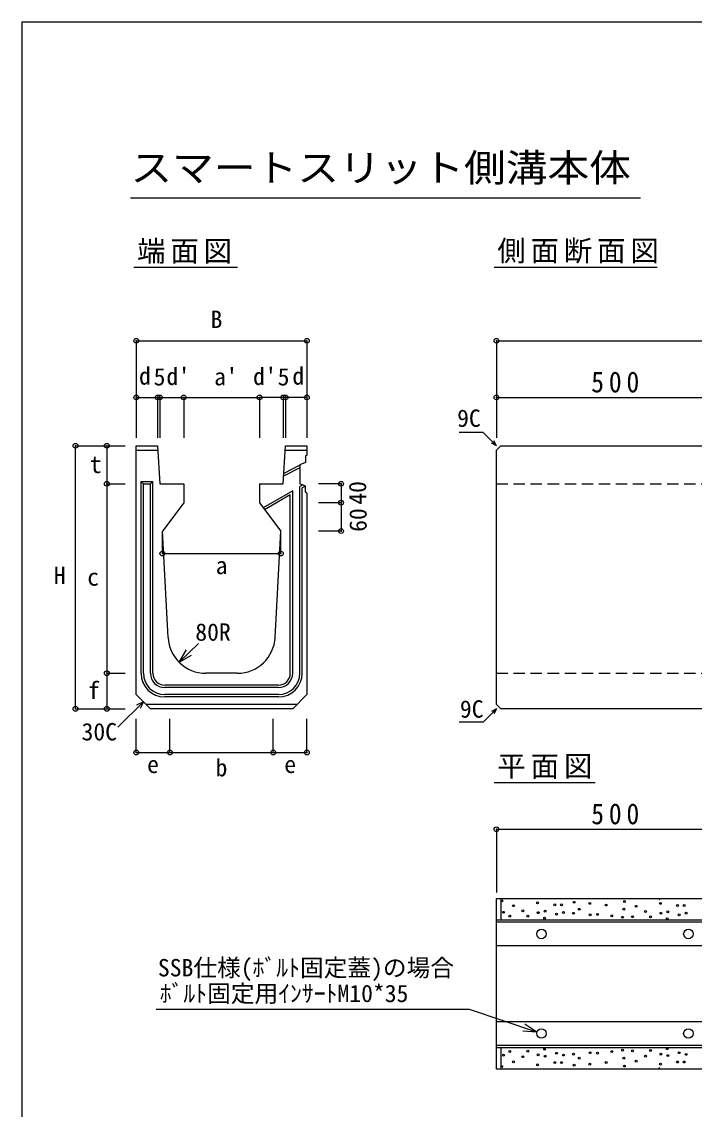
# Model space of a CAD drawing. Units: millimetres at full size, sheet at 1:20; details may follow other scales. Extents: x -10229 to 2612, y -1965 to 1806.
# Drawn here: x -2788 to -1369, y -489 to 1806 of the extents above; entities that cross this region are included whole.
import ezdxf
from ezdxf.enums import TextEntityAlignment as Align

# ---------------------------------------------------------------- set-up
doc = ezdxf.new("R2010")
doc.units = ezdxf.units.MM
doc.header["$LTSCALE"] = 20
doc.header["$PDMODE"] = 32
doc.header["$PDSIZE"] = 10
doc.linetypes.add('DASHED1', pattern=[1.8, 1.2, -0.6])
for name, color, linetype in [('0-1', 3, 'Continuous'), ('0-3', 7, 'Continuous'), ('0-4', 7, 'Continuous'), ('F-0', 2, 'Continuous')]:
    doc.layers.add(name, color=color, linetype=linetype)
doc.styles.add('ＭＳ ゴシック', font='')
doc.styles.get('ＭＳ ゴシック').set_extended_font_data('MS Gothic')

msp = doc.modelspace()

# ---------------------------------------------------------------- linework, layer by layer
at = {"layer": '0-1'}
for p, q in [((-2546.34, 386.3), (-2546.34, 911.3)), ((-2546.34, 911.3), (-2501.34, 911.3)), ((-2546.34, 902.3), (-2501.34, 902.3)), ((-2231.34, 911.3), (-2186.34, 911.3)), ((-2231.34, 902.3), (-2186.34, 902.3)), ((-2186.34, 911.3), (-2186.34, 891.3)), ((-1786.34, 902.3), (-1777.34, 911.3)), ((-1786.34, 365.3), (-1786.34, 902.3)), ((-1777.34, 911.3), (-1290.34, 911.3)), ((-2189.34, 876.3), (-2201.34, 871.3)), ((-2186.34, 891.3), (-2189.34, 889.3)), ((-2189.34, 889.3), (-2189.34, 876.3)), ((-2201.34, 864.48), (-2235.36, 846.95)), ((-2201.34, 870.11), (-2235, 852.76)), ((-2201.34, 871.3), (-2201.34, 831.3)), ((-2536.34, 431.3), (-2536.34, 836.3)), ((-2536.34, 836.3), (-2511.34, 836.3)), ((-2536.34, 836.3), (-2531.34, 831.3)), ((-2531.34, 831.3), (-2516.34, 831.3)), ((-2531.34, 431.3), (-2531.34, 831.3)), ((-2516.34, 831.3), (-2511.34, 836.3)), ((-2516.34, 431.3), (-2516.34, 831.3)), ((-2511.34, 431.3), (-2511.34, 836.3)), ((-2446.34, 831.3), (-2446.34, 791.3)), ((-2286.34, 831.3), (-2286.34, 791.3)), ((-2195.15, 828.72), (-2201.34, 825.15)), ((-2189.34, 826.3), (-2196.34, 822.26)), ((-2216.34, 816.5), (-2278.92, 780.44)), ((-2216.34, 431.3), (-2216.34, 816.5)), ((-2201.34, 431.3), (-2201.34, 825.15)), ((-2196.34, 431.3), (-2196.34, 822.26)), ((-2186.34, 811.3), (-2189.34, 813.3)), ((-2186.34, 811.3), (-2186.34, 386.3)), ((-2446.34, 791.3), (-2491.34, 731.3)), ((-2286.34, 791.3), (-2241.34, 731.3)), ((-2479.38, 507.03), (-2491.34, 731.3)), ((-2253.3, 507.03), (-2241.34, 731.3)), ((-2333.18, 431.3), (-2399.49, 431.3)), ((-2246.34, 406.3), (-2486.34, 406.3)), ((-2246.34, 401.3), (-2486.34, 401.3)), ((-2546.34, 386.3), (-2516.34, 356.3)), ((-2246.34, 386.3), (-2486.34, 386.3)), ((-2246.34, 381.3), (-2486.34, 381.3)), ((-2216.34, 356.3), (-2186.34, 386.3)), ((-2207.34, 365.3), (-2525.34, 365.3)), ((-2216.34, 356.3), (-2516.34, 356.3)), ((-1786.34, 365.3), (-1777.34, 356.3)), ((204.66, 356.3), (-1777.34, 356.3)), ((-1777.34, -43.7), (-1777.34, -88.7)), ((-1786.34, -88.7), (213.66, -88.7)), ((-1286.34, -93.7), (-1786.34, -93.7)), ((-1286.34, -143.7), (-1786.34, -143.7)), ((-1786.34, -303.7), (-1286.34, -303.7)), ((-1286.34, -353.7), (-1786.34, -353.7)), ((213.66, -358.7), (-1786.34, -358.7)), ((-1777.34, -358.7), (-1777.34, -403.7))]:
    msp.add_line(p, q, dxfattribs=at)
at = {"layer": '0-1', "linetype": 'DASHED1'}
for p, q in [((-1786.34, 831.3), (-786.34, 831.3)), ((-1786.34, 431.3), (-786.34, 431.3))]:
    msp.add_line(p, q, dxfattribs=at)
at = {"layer": '0-1'}
for points in [[(-2501.34, 911.3), (-2496.34, 831.3), (-2446.34, 831.3)], [(-2286.34, 831.3), (-2236.34, 831.3), (-2231.34, 911.3)], [(-2189.34, 813.3), (-2189.34, 826.3), (-2201.34, 831.3)], [(-2221.34, 431.3), (-2221.34, 807.85), (-2276.09, 776.3)]]:
    msp.add_lwpolyline(points, dxfattribs=at)
msp.add_lwpolyline([(-1786.34, -43.7), (213.66, -43.7), (213.66, -403.7), (-1786.34, -403.7)], close=True, dxfattribs=at)
for centre in [(-1691.34, -118.7), (-1381.34, -118.7), (-1691.34, -328.7), (-1381.34, -328.7)]:
    msp.add_circle(centre, 10, dxfattribs=at)
for centre, radius, start, end in [((-2399.49, 511.3), 80, 183.05288, 270), ((-2333.18, 511.3), 80, 270, 356.94712), ((-2486.34, 431.3), 50, 180, 270), ((-2486.34, 431.3), 45, 180, 270), ((-2486.34, 431.3), 30, 180, 270), ((-2486.34, 431.3), 25, 180, 270), ((-2246.34, 431.3), 30, 270, 0), ((-2246.34, 431.3), 45, 270, 0), ((-2246.34, 431.3), 50, 270, 0), ((-2246.34, 431.3), 25, 270, 0)]:
    msp.add_arc(centre, radius, start, end, dxfattribs=at)
at = {"layer": '0-3', "color": 2}
for p, q in [((-2558.68, 1434.72), (-1482.62, 1434.72)), ((-2551.52, 1287.89), (-2332.56, 1287.89)), ((-1791.52, 1287.89), (-1447.39, 1287.89)), ((-1791.42, 201.01), (-1578.13, 201.01))]:
    msp.add_line(p, q, dxfattribs=at)
at = {"layer": '0-3'}
for p, q in [((-2546.34, 1132.93), (-2186.34, 1132.93)), ((-2546.34, 1132.93), (-2546.34, 1013.33)), ((-2186.34, 1132.93), (-2186.34, 1013.33)), ((-1786.34, 1132.93), (213.66, 1132.93)), ((-1786.34, 1132.93), (-1786.34, 1013.33)), ((-2546.34, 1013.33), (-2501.34, 1013.33)), ((-2546.34, 1013.33), (-2546.34, 927.91)), ((-2501.34, 1013.33), (-2501.34, 927.91)), ((-2501.34, 1013.33), (-2496.34, 1013.33)), ((-2496.34, 1013.33), (-2496.34, 927.91)), ((-2496.34, 1013.33), (-2446.34, 1013.33)), ((-2496.34, 1013.33), (-2496.34, 927.91)), ((-2446.34, 1013.33), (-2446.34, 927.91)), ((-2446.34, 1013.33), (-2286.34, 1013.33)), ((-2446.34, 1013.33), (-2446.34, 927.91)), ((-2286.34, 1013.33), (-2286.34, 927.91)), ((-2236.34, 1013.33), (-2286.34, 1013.33)), ((-2286.34, 1013.33), (-2286.34, 927.91)), ((-2286.34, 1013.33), (-2286.34, 927.91)), ((-2231.34, 1013.33), (-2236.34, 1013.33)), ((-2236.34, 1013.33), (-2236.34, 927.91)), ((-2236.34, 1013.33), (-2236.34, 927.91)), ((-2186.34, 1013.33), (-2231.34, 1013.33)), ((-2231.34, 1013.33), (-2231.34, 927.91)), ((-2186.34, 1013.33), (-2186.34, 927.91)), ((-1786.34, 1013.33), (-1286.34, 1013.33)), ((-1786.34, 1013.33), (-1786.34, 927.91)), ((-1814.18, 939.14), (-1864.94, 939.14)), ((-1786.34, 911.3), (-1814.18, 939.14)), ((-1786.34, 911.3), (-1791.96, 921.76)), ((-2674.55, 356.3), (-2674.55, 911.3)), ((-2674.55, 911.3), (-2608.5, 911.3)), ((-2608.5, 911.3), (-2608.5, 831.3)), ((-2608.5, 911.3), (-2569.98, 911.3)), ((-1786.34, 911.3), (-1796.81, 916.92)), ((-2608.5, 831.3), (-2569.98, 831.3)), ((-2608.5, 831.3), (-2608.5, 431.3)), ((-2114.06, 831.3), (-2161.85, 831.3)), ((-2114.06, 831.3), (-2114.06, 791.3)), ((-2114.06, 791.3), (-2161.85, 791.3)), ((-2114.06, 791.3), (-2114.06, 731.3)), ((-2491.34, 683.94), (-2491.34, 731.3)), ((-2241.34, 683.94), (-2241.34, 731.3)), ((-2114.06, 731.3), (-2161.85, 731.3)), ((-2491.34, 683.94), (-2241.34, 683.94)), ((-2455.96, 455.08), (-2429.67, 469.53)), ((-2608.5, 431.3), (-2569.98, 431.3)), ((-2608.5, 431.3), (-2608.5, 356.3)), ((-2531.34, 371.3), (-2585.08, 317.56)), ((-2531.34, 371.3), (-2545.93, 364.21)), ((-2531.34, 371.3), (-2538.43, 356.7)), ((-2674.55, 356.3), (-2608.5, 356.3)), ((-2608.5, 356.3), (-2569.98, 356.3)), ((-1786.34, 356.3), (-1814.18, 328.45)), ((-1786.34, 356.3), (-1796.81, 350.67)), ((-1786.34, 356.3), (-1791.96, 345.83)), ((-2546.34, 264.2), (-2546.34, 335.01)), ((-2475.34, 264.2), (-2475.34, 335.01)), ((-2257.34, 264.2), (-2257.34, 335.01)), ((-2186.34, 264.2), (-2186.34, 335.01)), ((-1814.18, 328.45), (-1864.94, 328.45)), ((-2546.34, 264.2), (-2475.34, 264.2)), ((-2475.34, 264.2), (-2257.34, 264.2)), ((-2257.34, 264.2), (-2186.34, 264.2)), ((-1786.34, 102.11), (213.66, 102.11)), ((-1786.34, 102.11), (-1786.34, -30.86)), ((-1842.98, -278.39), (-2504.52, -278.39)), ((-1700.83, -325.56), (-1842.98, -278.39)), ((-1700.83, -325.56), (-1726.27, -309.23)), ((-1700.83, -325.56), (-1730.98, -323.43))]:
    msp.add_line(p, q, dxfattribs=at)
msp.add_lwpolyline([(-2415.29, 494.08), (-2455.96, 455.08), (-2440.42, 480.74)], dxfattribs=at)
for p in [(-2546.34, 1132.93), (-2186.34, 1132.93), (-1786.34, 1132.93), (-2546.34, 1013.33), (-2501.34, 1013.33), (-2496.34, 1013.33), (-2446.34, 1013.33), (-2286.34, 1013.33), (-2236.34, 1013.33), (-2231.34, 1013.33), (-2186.34, 1013.33), (-1786.34, 1013.33), (-2674.55, 911.3), (-2608.5, 911.3), (-2608.5, 831.3), (-2114.06, 831.3), (-2114.06, 791.3), (-2114.06, 731.3), (-2491.34, 683.94), (-2241.34, 683.94), (-2608.5, 431.3), (-2674.55, 356.3), (-2608.5, 356.3), (-2546.34, 264.2), (-2475.34, 264.2), (-2257.34, 264.2), (-2186.34, 264.2), (-1786.34, 102.11)]:
    msp.add_point(p, dxfattribs=at)
at = {"layer": '0-4', "color": 3, "linetype": 'DASHED1'}
for p, q in [((-1444.34, -43.7), (-1441.34, -46.71)), ((-1444.34, -403.7), (-1441.34, -400.7))]:
    msp.add_line(p, q, dxfattribs=at)
at = {"layer": '0-4'}
for centre in [(-1775.33, -48.76), (-1750.33, -59.03), (-1730.69, -69.74), (-1699.45, -52.78), (-1683.82, -70.63), (-1663.29, -57.24), (-1649.01, -57.24), (-1622.23, -51.89), (-1611.51, -66.62), (-1589.64, -54.12), (-1554.83, -57.69), (-1517.76, -66.6), (-1516.42, -50.09), (-1491.42, -60.35), (-1440.54, -54.1), (-1404.38, -58.57), (-1390.1, -58.57), (-1771.24, -73.02), (-1758.37, -80.9), (-1719.98, -81.35), (-1698.11, -73.76), (-1684.72, -85.36), (-1659.72, -76.88), (-1644.99, -73.31), (-1623.57, -75.1), (-1588.75, -78.22), (-1573.13, -77.33), (-1543.22, -80.45), (-1520.44, -83.56), (-1499.46, -82.22), (-1471.78, -71.07), (-1461.07, -82.67), (-1439.2, -75.08), (-1425.81, -86.69), (-1424.91, -71.96), (-1400.81, -78.21), (-1386.08, -74.64), (-1758.37, -366.51), (-1719.98, -366.06), (-1684.72, -362.05), (-1543.22, -366.96), (-1520.44, -363.85), (-1499.46, -365.19), (-1461.07, -364.74), (-1425.81, -360.72), (-1771.24, -374.39), (-1750.33, -388.38), (-1730.69, -377.67), (-1698.11, -373.65), (-1683.82, -376.78), (-1663.29, -390.17), (-1659.72, -370.53), (-1649.01, -390.17), (-1644.99, -374.1), (-1623.57, -372.31), (-1611.51, -380.79), (-1588.75, -369.19), (-1573.13, -370.08), (-1554.83, -389.72), (-1517.76, -380.81), (-1491.42, -387.06), (-1471.78, -376.34), (-1439.2, -372.33), (-1424.91, -375.45), (-1404.38, -388.84), (-1400.81, -369.2), (-1390.1, -388.84), (-1386.08, -372.77), (-1775.33, -398.65), (-1699.45, -394.63), (-1622.23, -395.52), (-1589.64, -393.29), (-1516.42, -397.32), (-1440.54, -393.31)]:
    msp.add_circle(centre, 2, dxfattribs=at)
at = {"layer": 'F-0'}
for q in [(-2788, -1894), (2612, 1806)]:
    msp.add_line((-2788, 1806), q, dxfattribs=at)

# ---------------------------------------------------------------- texts
at = {"layer": '0-3', "style": 'ＭＳ ゴシック', "width": 1.1}
msp.add_text('スマートスリット側溝本体', height=58.65, dxfattribs=at).set_placement((-2558.68, 1451.03), align=Align.BOTTOM_LEFT)
at = {"layer": '0-3', "color": 4, "style": 'ＭＳ ゴシック'}
for s, p in [('B', (-2389.62, 1148.78)), ('d', (-2540.62, 1029.35)), ('d', (-2217.06, 1029.35)), ('5', (-2509.67, 1027.66)), ("d'", (-2482.76, 1028.6)), ("a'", (-2382.05, 1027.88)), ("d'", (-2299.92, 1028.6)), ('5', (-2248.01, 1027.66)), ('9C', (-1869.36, 940.24)), ('t', (-2644.27, 842.83)), ('a', (-2378.75, 629.5)), ('H', (-2720.4, 608.4)), ('c', (-2649.89, 605.19)), ('80R', (-2421.82, 489)), ('f', (-2648.36, 365.84)), ('9C', (-1863.52, 326.68)), ('30C', (-2661.81, 278.7)), ('e', (-2523.55, 209.92)), ('b', (-2378.98, 202.9)), ('e', (-2234.13, 209.92)), ('SSB仕様(ﾎﾞﾙﾄ固定蓋)の場合', (-2500.69, -219.22)), ('ﾎﾞﾙﾄ固定用ｲﾝｻｰﾄM10*35', (-2496.86, -273.47))]:
    msp.add_text(s, height=36.66, dxfattribs=at).set_placement(p, align=Align.BOTTOM_LEFT)
for s, p in [('40', (-2050.23, 787)), ('60', (-2049.25, 729.75))]:
    msp.add_text(s, height=36.66, rotation=90, dxfattribs=at).set_placement(p, align=Align.BOTTOM_LEFT)
at = {"layer": '0-3', "char_height": 43.99, "attachment_point": 7, "style": 'ＭＳ ゴシック'}
for s, insert in [('\\T1.17;端面図', (-2544.61, 1295.49)), ('\\T1.17;側面断面図', (-1784.61, 1295.49)), ('\\T1.38;\\W0.9;500', (-1586.34, 1023.33)), ('\\T1.17;平面図', (-1784.5, 208.6)), ('\\T1.38;\\W0.9;500', (-1586.34, 112.11))]:
    msp.add_mtext(s, dxfattribs=dict(at, insert=insert))

doc.saveas('drawing.dxf')
